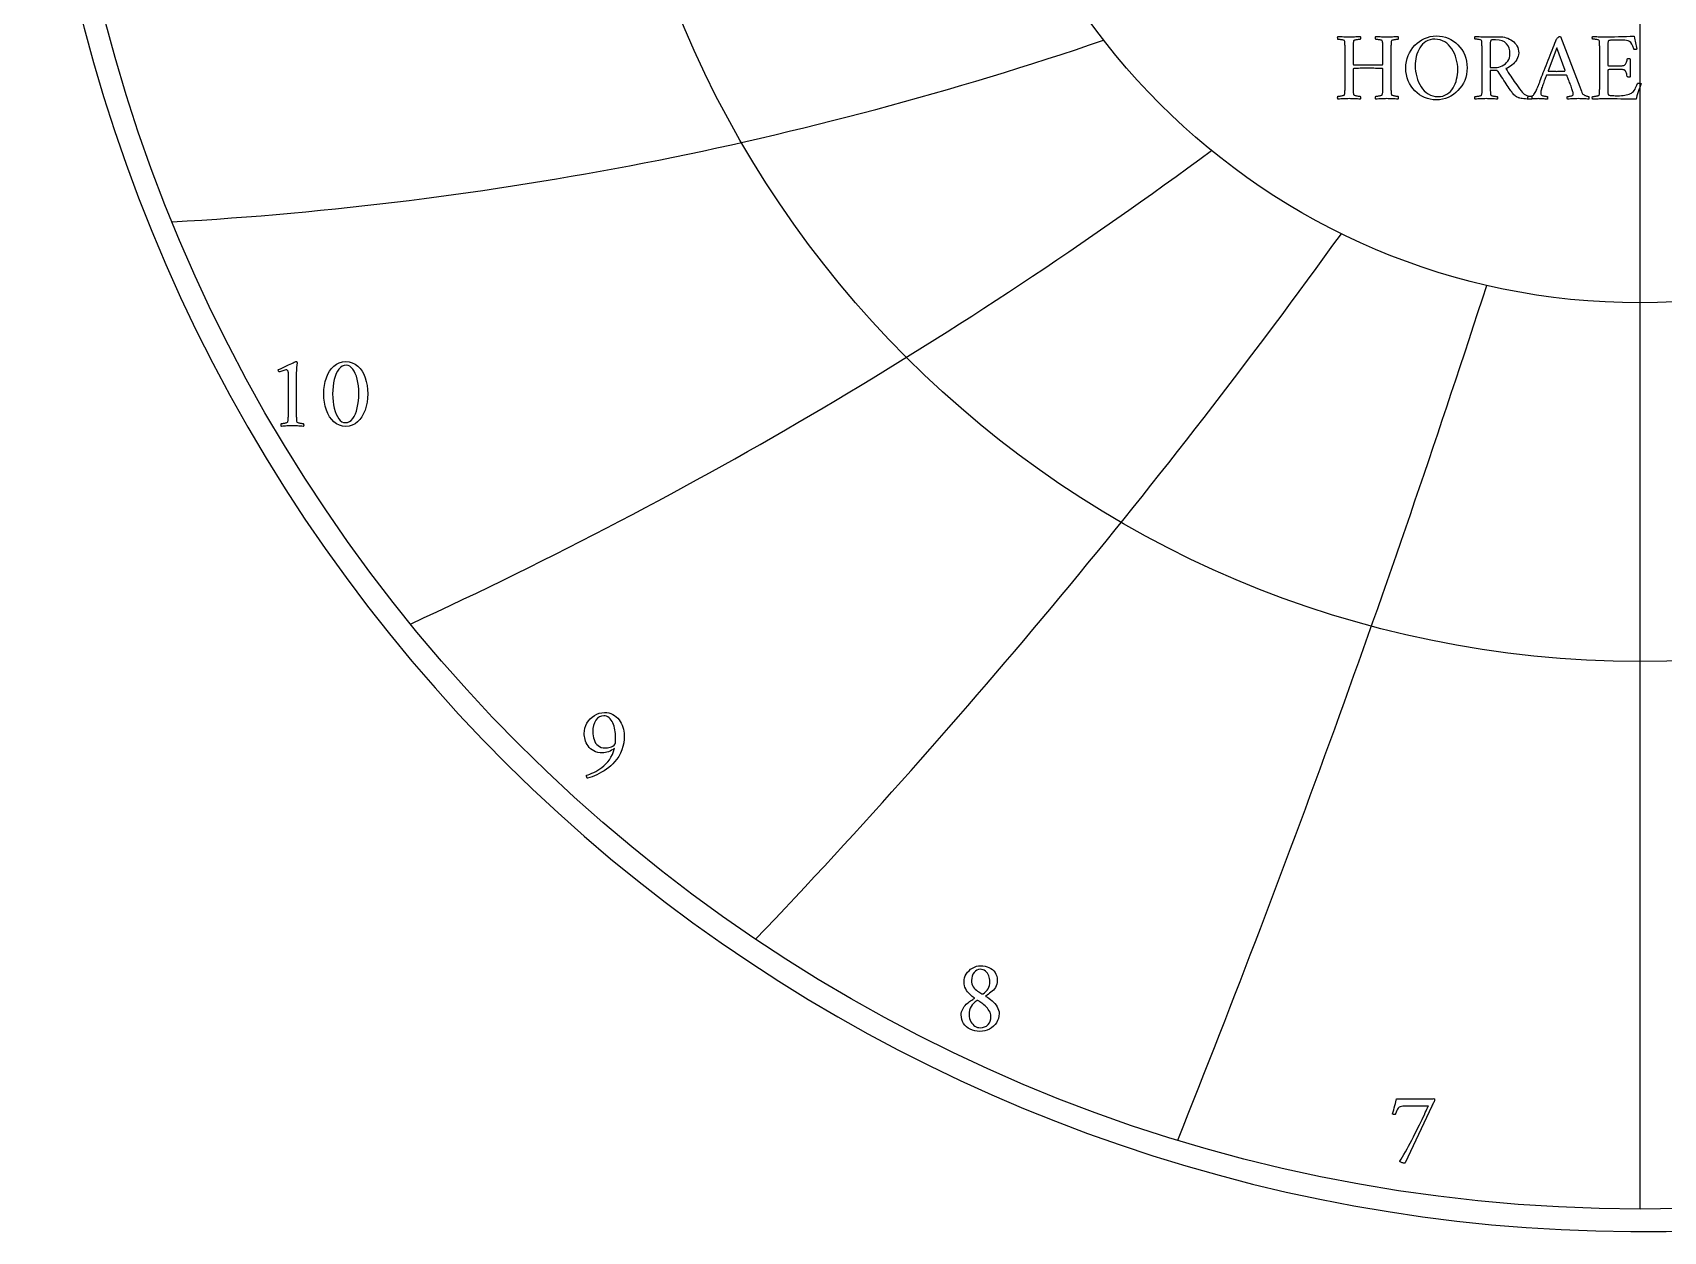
# Model space of a CAD drawing. Header units: millimetres. Extents: x -32.4 to 32.3, y -32.4 to 33.4.
# Drawn here: x -32.35 to 0.47, y -32.35 to -8.23 of the extents above; entities that cross this region are included whole.
import ezdxf

# ---------------------------------------------------------------- set-up
doc = ezdxf.new("R2010")
doc.units = ezdxf.units.MM
for name, color, linetype in [('CUT_OUTER', 1, 'Continuous'), ('ENGRAVE', 7, 'Continuous'), ('TEXT', 5, 'Continuous')]:
    doc.layers.add(name, color=color, linetype=linetype)

msp = doc.modelspace()

# ---------------------------------------------------------------- linework, layer by layer
at = {"layer": 'CUT_OUTER'}
msp.add_arc((-0.0002, -0.0001), 32.35, 127.26523, 87.73645, dxfattribs=at)
at = {"layer": 'ENGRAVE'}
for points in [[(0, -31.9), (0, 31.9)], [(0, -31.9), (0, -13.6687)]]:
    msp.add_lwpolyline(points, dxfattribs=at)
for radius in [31.9, 20.8814, 13.6687]:
    msp.add_circle((0, 0), radius, dxfattribs=at)
for centre, radius, start, end in [((-33.4545, 57.945), 70.0918, 273.200226, 288.860771), ((-62.9966, 62.9966), 91.505, 294.709191, 306.454599), ((-115.6195, 66.7529), 135.129, 316.377737, 324.208009), ((-257.763, 69.0674), 267.6716, 338.159472, 342.074608)]:
    msp.add_arc(centre, radius, start, end, dxfattribs=at)
at = {"layer": 'TEXT'}
for points in [[(-5.8535, -8.3164), (-5.8255, -8.3163), (-5.7979, -8.3157), (-5.7706, -8.3148), (-5.7437, -8.3135), (-5.7167, -8.3121), (-5.6891, -8.3109), (-5.6608, -8.3097), (-5.632, -8.3087), (-5.6287, -8.3135), (-5.6264, -8.3201), (-5.6253, -8.3285), (-5.6252, -8.3388), (-5.626, -8.349), (-5.6274, -8.3575), (-5.6294, -8.3641), (-5.632, -8.3689), (-5.6391, -8.3691), (-5.6485, -8.3696), (-5.6604, -8.3705), (-5.6747, -8.3718), (-5.69, -8.3735), (-5.7049, -8.3755), (-5.7192, -8.3778), (-5.733, -8.3806), (-5.7452, -8.3838), (-5.7544, -8.3878), (-5.7607, -8.3926), (-5.7641, -8.398), (-5.7667, -8.4085), (-5.7687, -8.4204), (-5.7701, -8.4337), (-5.7709, -8.4486), (-5.7713, -8.4645), (-5.7716, -8.4811), (-5.7718, -8.4985), (-5.7719, -8.5165), (-5.7719, -8.5195), (-5.7719, -8.5224), (-5.7719, -8.5253), (-5.7719, -8.5282), (-5.7719, -8.5311), (-5.7719, -8.534), (-5.7719, -8.5369), (-5.7719, -8.5399), (-5.7719, -8.8721), (-5.7718, -8.873), (-5.7714, -8.8738), (-5.7708, -8.8744), (-5.7699, -8.875), (-5.7691, -8.8754), (-5.7685, -8.8757), (-5.7681, -8.8759), (-5.768, -8.876), (-5.7328, -8.8769), (-5.6971, -8.8779), (-5.6609, -8.8789), (-5.6242, -8.8798), (-5.587, -8.8807), (-5.549, -8.8813), (-5.5102, -8.8817), (-5.4708, -8.8818), (-5.4361, -8.8817), (-5.4001, -8.8813), (-5.3628, -8.8807), (-5.3241, -8.8798), (-5.2857, -8.8789), (-5.249, -8.8779), (-5.2143, -8.8769), (-5.1813, -8.876), (-5.1812, -8.8758), (-5.1808, -8.8755), (-5.1802, -8.8749), (-5.1793, -8.874), (-5.1785, -8.873), (-5.1779, -8.8721), (-5.1775, -8.8711), (-5.1774, -8.8701), (-5.1774, -8.5399), (-5.1775, -8.5188), (-5.1777, -8.4983), (-5.178, -8.4785), (-5.1784, -8.4592), (-5.1793, -8.4412), (-5.181, -8.425), (-5.1837, -8.4106), (-5.1871, -8.398), (-5.1897, -8.3926), (-5.1956, -8.3878), (-5.2048, -8.3838), (-5.2172, -8.3806), (-5.2314, -8.3778), (-5.2459, -8.3755), (-5.2606, -8.3735), (-5.2755, -8.3718), (-5.2894, -8.3705), (-5.301, -8.3696), (-5.3103, -8.3691), (-5.3173, -8.3689), (-5.3199, -8.3641), (-5.3219, -8.3575), (-5.3233, -8.349), (-5.3241, -8.3388), (-5.324, -8.3285), (-5.3229, -8.3201), (-5.3206, -8.3135), (-5.3173, -8.3087), (-5.2883, -8.3097), (-5.2597, -8.3109), (-5.2315, -8.3121), (-5.2036, -8.3135), (-5.176, -8.3148), (-5.1485, -8.3157), (-5.1211, -8.3163), (-5.0939, -8.3164), (-5.0659, -8.3163), (-5.0383, -8.3157), (-5.011, -8.3148), (-4.9841, -8.3135), (-4.9571, -8.3121), (-4.9295, -8.3109), (-4.9012, -8.3097), (-4.8724, -8.3087), (-4.8691, -8.3135), (-4.8668, -8.3201), (-4.8657, -8.3285), (-4.8656, -8.3388), (-4.8664, -8.349), (-4.8678, -8.3575), (-4.8698, -8.3641), (-4.8724, -8.3689), (-4.8794, -8.3691), (-4.8887, -8.3696), (-4.9003, -8.3705), (-4.9142, -8.3718), (-4.929, -8.3735), (-4.9435, -8.3755), (-4.9577, -8.3778), (-4.9715, -8.3806), (-4.9836, -8.3838), (-4.9928, -8.3878), (-4.9992, -8.3926), (-5.0026, -8.398), (-5.006, -8.4106), (-5.0086, -8.425), (-5.0104, -8.4412), (-5.0113, -8.4592), (-5.0117, -8.4785), (-5.012, -8.4983), (-5.0122, -8.5188), (-5.0123, -8.5399), (-5.0123, -9.3383), (-5.0122, -9.3593), (-5.012, -9.3796), (-5.0117, -9.3992), (-5.0113, -9.418), (-5.0104, -9.4356), (-5.0086, -9.4515), (-5.006, -9.4657), (-5.0026, -9.4782), (-4.9992, -9.4829), (-4.9928, -9.4874), (-4.9836, -9.4917), (-4.9715, -9.4957), (-4.9577, -9.4993), (-4.9435, -9.5022), (-4.929, -9.5046), (-4.9142, -9.5064), (-4.9003, -9.5076), (-4.8887, -9.5086), (-4.8794, -9.5091), (-4.8724, -9.5093), (-4.8698, -9.5141), (-4.8678, -9.5207), (-4.8664, -9.5291), (-4.8656, -9.5394), (-4.8657, -9.5497), (-4.8668, -9.5581), (-4.8691, -9.5647), (-4.8724, -9.5695), (-4.9012, -9.5676), (-4.9295, -9.5659), (-4.9571, -9.5642), (-4.9841, -9.5627), (-5.011, -9.5614), (-5.0383, -9.5605), (-5.0659, -9.56), (-5.0939, -9.5598), (-5.1211, -9.56), (-5.1485, -9.5605), (-5.176, -9.5614), (-5.2036, -9.5627), (-5.2315, -9.5642), (-5.2597, -9.5659), (-5.2883, -9.5676), (-5.3173, -9.5695), (-5.3206, -9.5647), (-5.3229, -9.5581), (-5.324, -9.5497), (-5.3241, -9.5394), (-5.3233, -9.5291), (-5.3219, -9.5207), (-5.3199, -9.5141), (-5.3173, -9.5093), (-5.3103, -9.5091), (-5.301, -9.5086), (-5.2894, -9.5076), (-5.2755, -9.5064), (-5.2606, -9.5046), (-5.2459, -9.5022), (-5.2314, -9.4993), (-5.2172, -9.4957), (-5.2048, -9.4917), (-5.1956, -9.4874), (-5.1897, -9.4829), (-5.1871, -9.4782), (-5.1837, -9.4657), (-5.181, -9.4515), (-5.1793, -9.4356), (-5.1784, -9.418), (-5.178, -9.3992), (-5.1777, -9.3796), (-5.1775, -9.3593), (-5.1774, -9.3383), (-5.1774, -8.9614), (-5.1775, -8.9597), (-5.1779, -8.9583), (-5.1785, -8.9572), (-5.1793, -8.9566), (-5.1802, -8.9562), (-5.1808, -8.9558), (-5.1812, -8.9557), (-5.1813, -8.9556), (-5.2149, -8.9546), (-5.2495, -8.9534), (-5.2853, -8.9521), (-5.3221, -8.9508), (-5.3595, -8.9495), (-5.3967, -8.9486), (-5.4338, -8.948), (-5.4708, -8.9478), (-5.5324, -8.948), (-5.5854, -8.9483), (-5.6296, -8.9489), (-5.665, -8.9498), (-5.6934, -8.9508), (-5.7165, -8.9517), (-5.7342, -8.9527), (-5.7466, -8.9537), (-5.7554, -8.9546), (-5.7622, -8.9556), (-5.767, -8.9566), (-5.7699, -8.9575), (-5.7708, -8.9585), (-5.7714, -8.9592), (-5.7718, -8.9599), (-5.7719, -8.9605), (-5.7719, -8.9609), (-5.7719, -8.9612), (-5.7719, -8.9614), (-5.7719, -8.9614), (-5.7719, -9.3383), (-5.7719, -9.3412), (-5.7719, -9.3442), (-5.7719, -9.3471), (-5.7719, -9.35), (-5.7719, -9.3529), (-5.7719, -9.3558), (-5.7719, -9.3587), (-5.7719, -9.3616), (-5.7718, -9.3797), (-5.7716, -9.3969), (-5.7713, -9.4132), (-5.7709, -9.4287), (-5.7701, -9.4431), (-5.7687, -9.4561), (-5.7667, -9.4678), (-5.7641, -9.4782), (-5.7607, -9.4829), (-5.7544, -9.4874), (-5.7452, -9.4917), (-5.733, -9.4957), (-5.7192, -9.4993), (-5.7049, -9.5022), (-5.69, -9.5046), (-5.6747, -9.5064), (-5.6604, -9.5076), (-5.6485, -9.5086), (-5.6391, -9.5091), (-5.632, -9.5093), (-5.6294, -9.5141), (-5.6274, -9.5207), (-5.626, -9.5291), (-5.6252, -9.5394), (-5.6253, -9.5497), (-5.6264, -9.5581), (-5.6287, -9.5647), (-5.632, -9.5695), (-5.6608, -9.5676), (-5.6891, -9.5659), (-5.7167, -9.5642), (-5.7437, -9.5627), (-5.7706, -9.5614), (-5.7979, -9.5605), (-5.8255, -9.56), (-5.8535, -9.5598), (-5.8808, -9.56), (-5.9084, -9.5605), (-5.9362, -9.5614), (-5.9642, -9.5627), (-5.9925, -9.5642), (-6.021, -9.5659), (-6.0498, -9.5676), (-6.0788, -9.5695), (-6.0822, -9.5647), (-6.0844, -9.5581), (-6.0856, -9.5497), (-6.0856, -9.5394), (-6.0848, -9.5291), (-6.0835, -9.5207), (-6.0815, -9.5141), (-6.0788, -9.5093), (-6.0718, -9.5091), (-6.0623, -9.5086), (-6.0504, -9.5076), (-6.0361, -9.5064), (-6.0207, -9.5046), (-6.0057, -9.5022), (-5.9911, -9.4993), (-5.9768, -9.4957), (-5.9644, -9.4917), (-5.9552, -9.4874), (-5.9493, -9.4829), (-5.9467, -9.4782), (-5.9433, -9.4657), (-5.9407, -9.4515), (-5.9389, -9.4356), (-5.938, -9.418), (-5.9376, -9.3992), (-5.9373, -9.3796), (-5.9371, -9.3593), (-5.937, -9.3383), (-5.937, -8.5399), (-5.9371, -8.5188), (-5.9373, -8.4983), (-5.9376, -8.4785), (-5.938, -8.4592), (-5.9389, -8.4412), (-5.9407, -8.425), (-5.9433, -8.4106), (-5.9467, -8.398), (-5.9493, -8.3926), (-5.9552, -8.3878), (-5.9644, -8.3838), (-5.9768, -8.3806), (-5.9911, -8.3778), (-6.0057, -8.3755), (-6.0207, -8.3735), (-6.0361, -8.3718), (-6.0504, -8.3705), (-6.0623, -8.3696), (-6.0718, -8.3691), (-6.0788, -8.3689), (-6.0815, -8.3641), (-6.0835, -8.3575), (-6.0848, -8.349), (-6.0856, -8.3388), (-6.0856, -8.3285), (-6.0844, -8.3201), (-6.0822, -8.3135), (-6.0788, -8.3087), (-6.0498, -8.3097), (-6.021, -8.3109), (-5.9925, -8.3121), (-5.9642, -8.3135), (-5.9362, -8.3148), (-5.9084, -8.3157), (-5.8808, -8.3163), (-5.8535, -8.3164)], [(-4.0992, -8.299), (-4.037, -8.3019), (-3.9765, -8.3106), (-3.918, -8.3252), (-3.8612, -8.3456), (-3.807, -8.3714), (-3.756, -8.4022), (-3.7084, -8.4379), (-3.664, -8.4787), (-3.6235, -8.5238), (-3.5875, -8.5729), (-3.556, -8.6258), (-3.529, -8.6827), (-3.5073, -8.7429), (-3.4918, -8.8063), (-3.4825, -8.8726), (-3.4795, -8.942), (-3.4825, -9.0079), (-3.4918, -9.0714), (-3.5073, -9.1327), (-3.529, -9.1917), (-3.556, -9.2477), (-3.5875, -9.3004), (-3.6235, -9.3497), (-3.664, -9.3956), (-3.7084, -9.4374), (-3.756, -9.4743), (-3.807, -9.5064), (-3.8612, -9.5336), (-3.918, -9.5552), (-3.9765, -9.5707), (-4.037, -9.58), (-4.0992, -9.5831), (-4.1606, -9.5802), (-4.2204, -9.5715), (-4.2786, -9.5569), (-4.3352, -9.5365), (-4.3894, -9.5107), (-4.4401, -9.4799), (-4.4875, -9.4441), (-4.5314, -9.4034), (-4.5715, -9.3582), (-4.607, -9.3092), (-4.638, -9.2562), (-4.6645, -9.1994), (-4.6858, -9.1393), (-4.7009, -9.0763), (-4.7101, -9.0106), (-4.7131, -8.942), (-4.7101, -8.8761), (-4.7009, -8.8123), (-4.6858, -8.7508), (-4.6645, -8.6914), (-4.638, -8.6349), (-4.607, -8.5819), (-4.5715, -8.5324), (-4.5314, -8.4864), (-4.4875, -8.4447), (-4.4401, -8.4078), (-4.3894, -8.3757), (-4.3352, -8.3485), (-4.2786, -8.3268), (-4.2204, -8.3113), (-4.1606, -8.3021), (-4.0992, -8.299)], [(-4.1264, -8.3631), (-4.1779, -8.366), (-4.2255, -8.375), (-4.2692, -8.3898), (-4.309, -8.4107), (-4.3451, -8.4363), (-4.3777, -8.4658), (-4.4068, -8.499), (-4.4324, -8.536), (-4.4546, -8.5759), (-4.4736, -8.6181), (-4.4896, -8.6624), (-4.5023, -8.7089), (-4.5121, -8.7565), (-4.5191, -8.8041), (-4.5232, -8.8517), (-4.5246, -8.8993), (-4.5228, -8.9546), (-4.5171, -9.0098), (-4.5077, -9.0648), (-4.4945, -9.1198), (-4.4777, -9.1734), (-4.4574, -9.2247), (-4.4335, -9.2735), (-4.4061, -9.3199), (-4.3754, -9.3628), (-4.3413, -9.4012), (-4.304, -9.4352), (-4.2633, -9.4646), (-4.2195, -9.4884), (-4.1723, -9.5054), (-4.1218, -9.5156), (-4.0681, -9.519), (-4.0166, -9.516), (-3.969, -9.5071), (-3.9253, -9.4922), (-3.8855, -9.4714), (-3.8493, -9.4456), (-3.8165, -9.4158), (-3.7871, -9.382), (-3.7611, -9.3442), (-3.7385, -9.3033), (-3.7191, -9.2604), (-3.703, -9.2154), (-3.6902, -9.1683), (-3.6805, -9.1203), (-3.6735, -9.0724), (-3.6693, -9.0246), (-3.6679, -8.977), (-3.6698, -8.9217), (-3.6754, -8.8667), (-3.6848, -8.812), (-3.698, -8.7574), (-3.7149, -8.7043), (-3.7354, -8.6535), (-3.7596, -8.6052), (-3.7874, -8.5593), (-3.8186, -8.5169), (-3.8529, -8.4789), (-3.8905, -8.4455), (-3.9311, -8.4165), (-3.975, -8.3931), (-4.0222, -8.3764), (-4.0727, -8.3664), (-4.1264, -8.3631)], [(-2.8267, -8.3126), (-2.7944, -8.3139), (-2.7616, -8.3179), (-2.7283, -8.3246), (-2.6946, -8.3339), (-2.6613, -8.3458), (-2.6293, -8.3602), (-2.5986, -8.3769), (-2.5693, -8.3961), (-2.542, -8.4178), (-2.5176, -8.442), (-2.4959, -8.4688), (-2.477, -8.4981), (-2.4617, -8.53), (-2.4508, -8.5644), (-2.4442, -8.6014), (-2.442, -8.6409), (-2.4444, -8.6746), (-2.4515, -8.7079), (-2.4633, -8.7407), (-2.4799, -8.773), (-2.5002, -8.8041), (-2.5231, -8.8332), (-2.5488, -8.8604), (-2.577, -8.8857), (-2.607, -8.9083), (-2.6375, -8.9274), (-2.6687, -8.9432), (-2.7004, -8.9556), (-2.6754, -8.9965), (-2.6509, -9.0357), (-2.6268, -9.0733), (-2.6033, -9.1091), (-2.5797, -9.144), (-2.5557, -9.1788), (-2.5311, -9.2134), (-2.5061, -9.248), (-2.4802, -9.2834), (-2.4527, -9.3206), (-2.4238, -9.3596), (-2.3935, -9.4005), (-2.3726, -9.426), (-2.351, -9.4481), (-2.3284, -9.4668), (-2.3051, -9.4821), (-2.2794, -9.4944), (-2.2499, -9.5039), (-2.2167, -9.5109), (-2.1798, -9.5151), (-2.1766, -9.5199), (-2.1749, -9.5263), (-2.1747, -9.5344), (-2.1759, -9.5443), (-2.1777, -9.5538), (-2.1793, -9.5613), (-2.1806, -9.5665), (-2.1817, -9.5695), (-2.2273, -9.5691), (-2.2689, -9.5678), (-2.3065, -9.5657), (-2.34, -9.5627), (-2.3695, -9.5591), (-2.3947, -9.5552), (-2.4156, -9.5509), (-2.4323, -9.5462), (-2.443, -9.5418), (-2.4556, -9.5362), (-2.4702, -9.5296), (-2.4867, -9.5219), (-2.5041, -9.512), (-2.5212, -9.4988), (-2.5381, -9.4824), (-2.5547, -9.4627), (-2.5617, -9.4531), (-2.5712, -9.4398), (-2.5831, -9.423), (-2.5974, -9.4024), (-2.6137, -9.3789), (-2.6314, -9.3529), (-2.6506, -9.3245), (-2.6713, -9.2936), (-2.693, -9.261), (-2.7155, -9.2273), (-2.7387, -9.1926), (-2.7626, -9.1567), (-2.7866, -9.1204), (-2.8102, -9.0846), (-2.8332, -9.049), (-2.8558, -9.0139), (-2.8653, -9.0037), (-2.8782, -8.9964), (-2.8944, -8.992), (-2.9141, -8.9906), (-3.0132, -8.9906), (-3.0132, -9.3442), (-3.0132, -9.3471), (-3.0132, -9.35), (-3.0132, -9.3529), (-3.0132, -9.3558), (-3.0132, -9.3587), (-3.0132, -9.3616), (-3.0132, -9.3646), (-3.0132, -9.3675), (-3.0131, -9.3855), (-3.0129, -9.4027), (-3.0126, -9.419), (-3.0122, -9.4345), (-3.0114, -9.4489), (-3.01, -9.4619), (-3.008, -9.4737), (-3.0054, -9.484), (-3.002, -9.4888), (-2.9957, -9.4933), (-2.9865, -9.4975), (-2.9743, -9.5015), (-2.9605, -9.5051), (-2.9462, -9.5081), (-2.9314, -9.5104), (-2.9161, -9.5122), (-2.9017, -9.5135), (-2.8898, -9.5144), (-2.8804, -9.5149), (-2.8733, -9.5151), (-2.8707, -9.5197), (-2.8687, -9.5258), (-2.8673, -9.5333), (-2.8665, -9.5423), (-2.8666, -9.5513), (-2.8677, -9.5588), (-2.87, -9.5649), (-2.8733, -9.5695), (-2.9022, -9.5676), (-2.9304, -9.5659), (-2.958, -9.5642), (-2.985, -9.5627), (-3.0119, -9.5614), (-3.0392, -9.5605), (-3.0668, -9.56), (-3.0948, -9.5598), (-3.1221, -9.56), (-3.1497, -9.5605), (-3.1775, -9.5614), (-3.2055, -9.5627), (-3.2338, -9.5642), (-3.2623, -9.5659), (-3.2911, -9.5676), (-3.3201, -9.5695), (-3.3235, -9.5649), (-3.3257, -9.5588), (-3.3269, -9.5513), (-3.3269, -9.5423), (-3.3262, -9.5333), (-3.3248, -9.5258), (-3.3228, -9.5197), (-3.3201, -9.5151), (-3.3131, -9.5149), (-3.3036, -9.5144), (-3.2917, -9.5135), (-3.2774, -9.5122), (-3.262, -9.5104), (-3.2471, -9.5081), (-3.2324, -9.5051), (-3.2182, -9.5015), (-3.2057, -9.4975), (-3.1965, -9.4933), (-3.1907, -9.4888), (-3.188, -9.484), (-3.1846, -9.4715), (-3.182, -9.4573), (-3.1802, -9.4414), (-3.1793, -9.4238), (-3.1789, -9.405), (-3.1786, -9.3854), (-3.1784, -9.3652), (-3.1783, -9.3442), (-3.1803, -8.534), (-3.1803, -8.513), (-3.1805, -8.4925), (-3.1808, -8.4727), (-3.1812, -8.4534), (-3.1822, -8.4354), (-3.1839, -8.4192), (-3.1865, -8.4048), (-3.19, -8.3922), (-3.1926, -8.3867), (-3.1985, -8.382), (-3.2076, -8.378), (-3.2201, -8.3747), (-3.2343, -8.372), (-3.2488, -8.3696), (-3.2634, -8.3676), (-3.2784, -8.366), (-3.2923, -8.3647), (-3.3039, -8.3638), (-3.3132, -8.3633), (-3.3201, -8.3631), (-3.3228, -8.3585), (-3.3248, -8.3524), (-3.3262, -8.3449), (-3.3269, -8.3359), (-3.3269, -8.3269), (-3.3257, -8.3194), (-3.3235, -8.3133), (-3.3201, -8.3087), (-3.2912, -8.3097), (-3.2626, -8.3109), (-3.2344, -8.3121), (-3.2065, -8.3135), (-3.1789, -8.3148), (-3.1514, -8.3157), (-3.124, -8.3163), (-3.0967, -8.3164), (-3.068, -8.3163), (-3.0382, -8.316), (-3.0073, -8.3154), (-2.9753, -8.3145), (-2.9416, -8.3137), (-2.9056, -8.313), (-2.8673, -8.3127), (-2.8267, -8.3126)], [(-2.6188, -8.6584), (-2.623, -8.599), (-2.6356, -8.5452), (-2.6565, -8.497), (-2.6858, -8.4544), (-2.725, -8.4195), (-2.7754, -8.3946), (-2.8372, -8.3797), (-2.9102, -8.3747), (-2.9201, -8.3748), (-2.9323, -8.3752), (-2.9468, -8.3758), (-2.9637, -8.3767), (-2.9797, -8.3784), (-2.9921, -8.3815), (-3.0006, -8.3861), (-3.0054, -8.3922), (-3.0089, -8.4025), (-3.0115, -8.4158), (-3.0133, -8.4321), (-3.0142, -8.4515), (-3.0146, -8.4724), (-3.0149, -8.4935), (-3.0151, -8.5147), (-3.0151, -8.536), (-3.0132, -8.9323), (-2.9122, -8.9323), (-2.8757, -8.9302), (-2.84, -8.9238), (-2.8053, -8.9132), (-2.7713, -8.8983), (-2.7393, -8.8796), (-2.7104, -8.8575), (-2.6844, -8.832), (-2.6616, -8.8031), (-2.6429, -8.7711), (-2.6295, -8.7363), (-2.6215, -8.6987), (-2.6188, -8.6584)], [(-2.0476, -9.2995), (-2.0465, -9.2965), (-2.043, -9.2876), (-2.0373, -9.2727), (-2.0292, -9.2519), (-2.0192, -9.226), (-2.0076, -9.1958), (-1.9944, -9.1614), (-1.9797, -9.1227), (-1.9636, -9.0807), (-1.9464, -9.0365), (-1.9281, -8.9899), (-1.9087, -8.941), (-1.8888, -8.8906), (-1.8687, -8.8395), (-1.8485, -8.7877), (-1.8281, -8.7351), (-1.8079, -8.6827), (-1.7881, -8.6314), (-1.7686, -8.5812), (-1.7494, -8.5321), (-1.731, -8.485), (-1.7137, -8.4408), (-1.6975, -8.3995), (-1.6824, -8.3611), (-1.6774, -8.3531), (-1.67, -8.3446), (-1.6604, -8.3356), (-1.6484, -8.3262), (-1.6361, -8.3177), (-1.6253, -8.3116), (-1.6162, -8.3079), (-1.6086, -8.3067), (-1.6068, -8.3068), (-1.6054, -8.307), (-1.6044, -8.3073), (-1.6037, -8.3077), (-1.6031, -8.3082), (-1.602, -8.3089), (-1.6006, -8.3097), (-1.5989, -8.3106), (-1.2123, -9.3247), (-1.1932, -9.3748), (-1.1788, -9.4122), (-1.1689, -9.4369), (-1.1637, -9.4491), (-1.1577, -9.4594), (-1.1494, -9.469), (-1.1388, -9.4778), (-1.1258, -9.486), (-1.1117, -9.4932), (-1.0976, -9.4993), (-1.0836, -9.5044), (-1.0695, -9.5083), (-1.0567, -9.5113), (-1.0464, -9.5134), (-1.0387, -9.5147), (-1.0335, -9.5151), (-1.0303, -9.5206), (-1.0282, -9.5275), (-1.0273, -9.5357), (-1.0277, -9.5452), (-1.0287, -9.5544), (-1.0297, -9.5615), (-1.0306, -9.5665), (-1.0316, -9.5695), (-1.059, -9.5676), (-1.085, -9.5659), (-1.1095, -9.5642), (-1.1326, -9.5627), (-1.1561, -9.5614), (-1.1817, -9.5605), (-1.2095, -9.56), (-1.2395, -9.5598), (-1.2711, -9.56), (-1.2999, -9.5605), (-1.326, -9.5614), (-1.3492, -9.5627), (-1.3725, -9.5642), (-1.3985, -9.5659), (-1.4274, -9.5676), (-1.459, -9.5695), (-1.4623, -9.5649), (-1.4646, -9.5588), (-1.4657, -9.5513), (-1.4658, -9.5423), (-1.4649, -9.5333), (-1.4631, -9.5258), (-1.4605, -9.5197), (-1.4571, -9.5151), (-1.4471, -9.5147), (-1.4347, -9.5134), (-1.4199, -9.5113), (-1.4027, -9.5083), (-1.3857, -9.5046), (-1.3716, -9.5003), (-1.3604, -9.4954), (-1.3521, -9.4899), (-1.3487, -9.4852), (-1.3463, -9.4792), (-1.3449, -9.4716), (-1.3444, -9.4627), (-1.3452, -9.4524), (-1.3475, -9.4391), (-1.3515, -9.4228), (-1.357, -9.4034), (-1.3637, -9.3819), (-1.3713, -9.359), (-1.3798, -9.3347), (-1.3891, -9.3092), (-1.3988, -9.2831), (-1.4085, -9.2575), (-1.4182, -9.2321), (-1.4279, -9.2072), (-1.4372, -9.1835), (-1.4456, -9.162), (-1.4532, -9.1427), (-1.46, -9.1256), (-1.4655, -9.1116), (-1.4694, -9.1016), (-1.4718, -9.0955), (-1.4726, -9.0935), (-1.4728, -9.0933), (-1.4736, -9.0926), (-1.4748, -9.0914), (-1.4765, -9.0897), (-1.4784, -9.088), (-1.4804, -9.0867), (-1.4823, -9.086), (-1.4843, -9.0858), (-1.4997, -9.0849), (-1.5168, -9.0843), (-1.5356, -9.0839), (-1.5561, -9.0838), (-1.5771, -9.0838), (-1.5974, -9.0838), (-1.617, -9.0838), (-1.6358, -9.0838), (-1.6406, -9.0838), (-1.6455, -9.0838), (-1.6504, -9.0838), (-1.6552, -9.0838), (-1.66, -9.0838), (-1.6644, -9.0838), (-1.6687, -9.0838), (-1.6727, -9.0838), (-1.7007, -9.0839), (-1.7266, -9.0841), (-1.7503, -9.0844), (-1.7718, -9.0848), (-1.7936, -9.0855), (-1.8184, -9.0865), (-1.8461, -9.0879), (-1.8767, -9.0897), (-1.8778, -9.0898), (-1.8791, -9.0904), (-1.8807, -9.0913), (-1.8825, -9.0926), (-1.8842, -9.0938), (-1.8854, -9.0948), (-1.8862, -9.0953), (-1.8864, -9.0955), (-1.8873, -9.0979), (-1.89, -9.1052), (-1.8946, -9.1173), (-1.901, -9.1343), (-1.9086, -9.1547), (-1.917, -9.1768), (-1.9261, -9.2008), (-1.9359, -9.2266), (-1.9458, -9.2529), (-1.9551, -9.2783), (-1.9638, -9.3029), (-1.9719, -9.3267), (-1.9798, -9.35), (-1.9862, -9.3714), (-1.991, -9.3908), (-1.9942, -9.4083), (-1.9963, -9.4239), (-1.9979, -9.4379), (-1.9988, -9.4502), (-1.9991, -9.4607), (-1.9972, -9.4709), (-1.9916, -9.4799), (-1.9821, -9.4879), (-1.969, -9.4947), (-1.9538, -9.5005), (-1.9384, -9.5052), (-1.9227, -9.5087), (-1.9068, -9.5112), (-1.8923, -9.5129), (-1.8808, -9.5141), (-1.8724, -9.5149), (-1.867, -9.5151), (-1.8652, -9.5181), (-1.8636, -9.5231), (-1.8622, -9.5302), (-1.8611, -9.5394), (-1.8605, -9.5489), (-1.8607, -9.5571), (-1.8615, -9.564), (-1.8631, -9.5695), (-1.8809, -9.5685), (-1.8973, -9.5676), (-1.9124, -9.5666), (-1.9262, -9.5656), (-1.9393, -9.5647), (-1.9525, -9.5637), (-1.9656, -9.5627), (-1.9787, -9.5617), (-1.9928, -9.5609), (-2.009, -9.5603), (-2.0273, -9.5599), (-2.0476, -9.5598), (-2.0682, -9.5599), (-2.087, -9.5603), (-2.1041, -9.5609), (-2.1195, -9.5617), (-2.1341, -9.5627), (-2.1487, -9.5637), (-2.1632, -9.5647), (-2.1778, -9.5656), (-2.1934, -9.5666), (-2.2108, -9.5676), (-2.2303, -9.5685), (-2.2516, -9.5695), (-2.2533, -9.5665), (-2.2546, -9.5615), (-2.2553, -9.5544), (-2.2555, -9.5452), (-2.2553, -9.5357), (-2.2546, -9.5275), (-2.2533, -9.5206), (-2.2516, -9.5151), (-2.2414, -9.5146), (-2.2281, -9.5129), (-2.2118, -9.5102), (-2.1924, -9.5064), (-2.1733, -9.5013), (-2.1577, -9.495), (-2.1456, -9.4873), (-2.137, -9.4782), (-2.123, -9.4592), (-2.1101, -9.4391), (-2.0982, -9.4179), (-2.0875, -9.3956), (-2.0773, -9.3725), (-2.0673, -9.3488), (-2.0574, -9.3244), (-2.0476, -9.2995)], [(-0.7285, -8.3164), (-0.6598, -8.3161), (-0.5877, -8.315), (-0.5122, -8.3132), (-0.4332, -8.3106), (-0.3531, -8.3081), (-0.2739, -8.3062), (-0.1957, -8.3052), (-0.1185, -8.3048), (-0.1133, -8.34), (-0.1073, -8.3738), (-0.1007, -8.4061), (-0.0933, -8.4369), (-0.0856, -8.4673), (-0.0782, -8.4981), (-0.071, -8.5294), (-0.0641, -8.5612), (-0.0698, -8.5655), (-0.0772, -8.5685), (-0.0863, -8.5703), (-0.0971, -8.5709), (-0.1083, -8.5701), (-0.1166, -8.5675), (-0.1219, -8.5633), (-0.1243, -8.5573), (-0.1415, -8.5053), (-0.1617, -8.4636), (-0.1852, -8.4324), (-0.2118, -8.4116), (-0.2411, -8.398), (-0.273, -8.3883), (-0.3072, -8.3825), (-0.3439, -8.3806), (-0.5071, -8.3806), (-0.5141, -8.3806), (-0.5236, -8.3808), (-0.5355, -8.3811), (-0.5498, -8.3815), (-0.5651, -8.3822), (-0.5799, -8.3832), (-0.5942, -8.3846), (-0.6081, -8.3864), (-0.6202, -8.3887), (-0.6294, -8.3917), (-0.6358, -8.3955), (-0.6392, -8.4), (-0.6418, -8.4104), (-0.6438, -8.4223), (-0.6452, -8.4357), (-0.646, -8.4505), (-0.6464, -8.4662), (-0.6467, -8.4821), (-0.6469, -8.4982), (-0.6469, -8.5146), (-0.6469, -8.521), (-0.6469, -8.5267), (-0.6469, -8.5317), (-0.6469, -8.536), (-0.6469, -8.8896), (-0.6454, -8.8931), (-0.6406, -8.8959), (-0.6327, -8.8979), (-0.6217, -8.8993), (-0.6087, -8.9001), (-0.595, -8.9007), (-0.5805, -8.9011), (-0.5653, -8.9012), (-0.4663, -8.9012), (-0.4341, -8.901), (-0.4058, -8.9002), (-0.3812, -8.899), (-0.3604, -8.8973), (-0.3427, -8.8948), (-0.3276, -8.891), (-0.315, -8.886), (-0.305, -8.8798), (-0.2968, -8.8722), (-0.2895, -8.8628), (-0.2832, -8.8518), (-0.2778, -8.839), (-0.2728, -8.8242), (-0.2676, -8.807), (-0.2621, -8.7873), (-0.2564, -8.7652), (-0.254, -8.7593), (-0.2487, -8.755), (-0.2404, -8.7525), (-0.2292, -8.7516), (-0.2184, -8.7522), (-0.2093, -8.754), (-0.2019, -8.7571), (-0.1962, -8.7613), (-0.1962, -9.1188), (-0.2011, -9.1222), (-0.2079, -9.1246), (-0.2166, -9.1261), (-0.2273, -9.1266), (-0.2379, -9.1257), (-0.2462, -9.1232), (-0.2524, -9.1189), (-0.2564, -9.113), (-0.2629, -9.0877), (-0.2688, -9.0661), (-0.2741, -9.0483), (-0.2788, -9.0343), (-0.283, -9.0231), (-0.287, -9.0139), (-0.2908, -9.0066), (-0.2943, -9.0013), (-0.2979, -8.9971), (-0.3019, -8.9932), (-0.3062, -8.9898), (-0.3108, -8.9867), (-0.3173, -8.9831), (-0.3269, -8.9801), (-0.3396, -8.9778), (-0.3555, -8.976), (-0.3734, -8.9747), (-0.3922, -8.9736), (-0.4118, -8.9727), (-0.4323, -8.9721), (-0.4528, -8.9717), (-0.4728, -8.9714), (-0.4922, -8.9712), (-0.5109, -8.9711), (-0.524, -8.9712), (-0.5379, -8.9714), (-0.5526, -8.9717), (-0.5683, -8.9721), (-0.5837, -8.9727), (-0.5981, -8.9736), (-0.6114, -8.9747), (-0.6236, -8.976), (-0.6338, -8.9779), (-0.6411, -8.9806), (-0.6455, -8.9842), (-0.6469, -8.9886), (-0.6469, -9.35), (-0.6469, -9.3522), (-0.6469, -9.3548), (-0.6469, -9.358), (-0.6469, -9.3616), (-0.6469, -9.3762), (-0.6467, -9.3927), (-0.6464, -9.4112), (-0.646, -9.4316), (-0.6451, -9.4506), (-0.6433, -9.4651), (-0.6407, -9.4749), (-0.6372, -9.4801), (-0.627, -9.4863), (-0.6156, -9.4911), (-0.6032, -9.4945), (-0.5896, -9.4967), (-0.5735, -9.4979), (-0.5534, -9.4988), (-0.5293, -9.4994), (-0.5012, -9.4996), (-0.4099, -9.4996), (-0.376, -9.4987), (-0.3424, -9.4962), (-0.309, -9.4919), (-0.2759, -9.486), (-0.2445, -9.4784), (-0.2166, -9.4695), (-0.1921, -9.459), (-0.171, -9.4471), (-0.1498, -9.432), (-0.1311, -9.4139), (-0.1149, -9.3927), (-0.101, -9.3684), (-0.0885, -9.3422), (-0.0763, -9.3148), (-0.0642, -9.2863), (-0.0525, -9.2567), (-0.0493, -9.2516), (-0.0437, -9.248), (-0.0357, -9.2458), (-0.0253, -9.2451), (-0.0092, -9.2458), (0.0039, -9.248), (0.0141, -9.2516), (0.0214, -9.2567), (0.0075, -9.2962), (-0.007, -9.3369), (-0.0222, -9.3788), (-0.0379, -9.4219), (-0.0525, -9.464), (-0.0644, -9.503), (-0.0734, -9.5388), (-0.0797, -9.5715), (-0.1563, -9.5712), (-0.2326, -9.5705), (-0.3088, -9.5693), (-0.3847, -9.5676), (-0.4629, -9.5659), (-0.5459, -9.5647), (-0.6338, -9.5639), (-0.7266, -9.5637), (-0.7588, -9.5639), (-0.7892, -9.5644), (-0.818, -9.5653), (-0.8451, -9.5666), (-0.8716, -9.5679), (-0.8985, -9.5688), (-0.926, -9.5693), (-0.9539, -9.5695), (-0.9572, -9.5649), (-0.9595, -9.5588), (-0.9606, -9.5513), (-0.9607, -9.5423), (-0.9599, -9.5333), (-0.9585, -9.5258), (-0.9565, -9.5197), (-0.9539, -9.5151), (-0.9468, -9.5149), (-0.9374, -9.5144), (-0.9255, -9.5135), (-0.9111, -9.5122), (-0.8958, -9.5104), (-0.8808, -9.5081), (-0.8662, -9.5051), (-0.8519, -9.5015), (-0.8394, -9.4975), (-0.8303, -9.4933), (-0.8244, -9.4888), (-0.8218, -9.484), (-0.8183, -9.4715), (-0.8157, -9.4573), (-0.8139, -9.4414), (-0.813, -9.4238), (-0.8126, -9.405), (-0.8123, -9.3854), (-0.8121, -9.3652), (-0.8121, -9.3442), (-0.8121, -8.534), (-0.8121, -8.513), (-0.8123, -8.4925), (-0.8126, -8.4727), (-0.813, -8.4534), (-0.8139, -8.4354), (-0.8157, -8.4192), (-0.8183, -8.4048), (-0.8218, -8.3922), (-0.8244, -8.3867), (-0.8303, -8.382), (-0.8394, -8.378), (-0.8519, -8.3747), (-0.8662, -8.372), (-0.8808, -8.3696), (-0.8958, -8.3676), (-0.9111, -8.366), (-0.9255, -8.3647), (-0.9374, -8.3638), (-0.9468, -8.3633), (-0.9539, -8.3631), (-0.9565, -8.3585), (-0.9585, -8.3524), (-0.9599, -8.3449), (-0.9607, -8.3359), (-0.9606, -8.3269), (-0.9595, -8.3194), (-0.9572, -8.3133), (-0.9539, -8.3087), (-0.9249, -8.3097), (-0.8961, -8.3109), (-0.8676, -8.3121), (-0.8393, -8.3135), (-0.8112, -8.3148), (-0.7834, -8.3157), (-0.7558, -8.3163), (-0.7285, -8.3164)], [(-1.6766, -8.536), (-1.8495, -8.9983), (-1.8494, -8.9986), (-1.8492, -8.9993), (-1.8489, -9.0005), (-1.8485, -9.0022), (-1.848, -9.0039), (-1.8473, -9.0051), (-1.8465, -9.0059), (-1.8456, -9.0061), (-1.8262, -9.007), (-1.8051, -9.0078), (-1.782, -9.0085), (-1.7572, -9.009), (-1.7327, -9.0095), (-1.7108, -9.0098), (-1.6915, -9.0099), (-1.6746, -9.01), (-1.6528, -9.0099), (-1.6321, -9.0095), (-1.6125, -9.0089), (-1.594, -9.0081), (-1.5756, -9.0071), (-1.5564, -9.0061), (-1.5363, -9.0051), (-1.5153, -9.0042), (-1.5136, -9.0039), (-1.5122, -9.003), (-1.5111, -9.0014), (-1.5105, -8.9993), (-1.5101, -8.9972), (-1.5098, -8.9957), (-1.5096, -8.9948), (-1.5095, -8.9945)], [(-27.2027, -15.9127), (-27.2027, -15.0941), (-27.2033, -15.0741), (-27.205, -15.0574), (-27.2079, -15.044), (-27.212, -15.034), (-27.2175, -15.0268), (-27.2247, -15.0216), (-27.2336, -15.0185), (-27.2441, -15.0175), (-27.2571, -15.0184), (-27.2731, -15.0213), (-27.2923, -15.0262), (-27.3146, -15.033), (-27.337, -15.0404), (-27.3565, -15.0472), (-27.3732, -15.0534), (-27.3871, -15.0589), (-27.3953, -15.0513), (-27.4011, -15.0428), (-27.4046, -15.0336), (-27.4058, -15.0237), (-27.4058, -15.0235), (-27.4058, -15.0232), (-27.4058, -15.0225), (-27.4058, -15.0216), (-27.4055, -15.0178), (-27.4047, -15.0149), (-27.4034, -15.0127), (-27.4016, -15.0112), (-27.3604, -14.9925), (-27.3195, -14.9737), (-27.279, -14.9547), (-27.2389, -14.9356), (-27.2007, -14.9173), (-27.1659, -14.9006), (-27.1344, -14.8857), (-27.1063, -14.8724), (-27.0831, -14.8615), (-27.0662, -14.8538), (-27.0556, -14.8491), (-27.0514, -14.8475), (-27.0473, -14.8475), (-27.0425, -14.8483), (-27.0384, -14.8506), (-27.0352, -14.8545), (-27.0327, -14.86), (-27.0308, -14.8659), (-27.0291, -14.8714), (-27.0277, -14.8763), (-27.0265, -14.8807), (-27.027, -14.8839), (-27.0286, -14.8934), (-27.0312, -14.9092), (-27.0348, -14.9315), (-27.0384, -14.9595), (-27.041, -14.9929), (-27.0426, -15.0315), (-27.0431, -15.0755), (-27.0431, -15.9127), (-27.043, -15.9351), (-27.0429, -15.9567), (-27.0425, -15.9776), (-27.0421, -15.9976), (-27.0411, -16.0164), (-27.0392, -16.0334), (-27.0364, -16.0485), (-27.0327, -16.0619), (-27.0293, -16.0669), (-27.0229, -16.0717), (-27.0137, -16.0763), (-27.0017, -16.0805), (-26.988, -16.0843), (-26.9739, -16.0875), (-26.9595, -16.09), (-26.9447, -16.0919), (-26.9308, -16.0933), (-26.919, -16.0943), (-26.9095, -16.0948), (-26.9022, -16.095), (-26.8994, -16.1), (-26.8973, -16.1064), (-26.8958, -16.1145), (-26.8949, -16.124), (-26.895, -16.1336), (-26.8962, -16.1417), (-26.8986, -16.1481), (-26.9022, -16.1531), (-26.9326, -16.1511), (-26.9618, -16.1492), (-26.9896, -16.1474), (-27.0162, -16.1458), (-27.0426, -16.1444), (-27.07, -16.1435), (-27.0985, -16.1429), (-27.1281, -16.1427), (-27.1564, -16.1429), (-27.1835, -16.1435), (-27.2093, -16.1444), (-27.2338, -16.1458), (-27.2585, -16.1474), (-27.285, -16.1492), (-27.3134, -16.1511), (-27.3436, -16.1531), (-27.3471, -16.1481), (-27.3495, -16.1417), (-27.3508, -16.1336), (-27.3508, -16.124), (-27.35, -16.1145), (-27.3485, -16.1064), (-27.3464, -16.1), (-27.3436, -16.095), (-27.3363, -16.0948), (-27.3267, -16.0943), (-27.315, -16.0933), (-27.3011, -16.0919), (-27.2863, -16.09), (-27.2718, -16.0875), (-27.2578, -16.0843), (-27.2441, -16.0805), (-27.2322, -16.0763), (-27.2234, -16.0717), (-27.2177, -16.0669), (-27.2151, -16.0619), (-27.2114, -16.0485), (-27.2084, -16.0334), (-27.2062, -16.0164), (-27.2047, -15.9976), (-27.2038, -15.9776), (-27.2032, -15.9567), (-27.2028, -15.9351), (-27.2027, -15.9127)], [(-26.0484, -14.8496), (-25.9797, -14.8552), (-25.9166, -14.8719), (-25.859, -14.8997), (-25.807, -14.9387), (-25.7608, -14.987), (-25.7205, -15.0426), (-25.6862, -15.1056), (-25.6578, -15.176), (-25.6356, -15.2518), (-25.6197, -15.3311), (-25.6102, -15.414), (-25.607, -15.5003), (-25.6103, -15.5866), (-25.62, -15.6694), (-25.6362, -15.7488), (-25.6588, -15.8246), (-25.6877, -15.8951), (-25.7223, -15.9583), (-25.7628, -16.0142), (-25.8091, -16.0629), (-25.861, -16.1024), (-25.9181, -16.1305), (-25.9806, -16.1474), (-26.0484, -16.1531), (-26.1145, -16.1474), (-26.1759, -16.1305), (-26.2326, -16.1024), (-26.2847, -16.0629), (-26.3315, -16.0142), (-26.3725, -15.9583), (-26.4076, -15.8951), (-26.437, -15.8246), (-26.4601, -15.7488), (-26.4766, -15.6694), (-26.4865, -15.5866), (-26.4898, -15.5003), (-26.4866, -15.414), (-26.4769, -15.3311), (-26.4607, -15.2518), (-26.438, -15.176), (-26.4091, -15.1056), (-26.3743, -15.0426), (-26.3335, -14.987), (-26.2867, -14.9387), (-26.2345, -14.8997), (-26.1774, -14.8719), (-26.1154, -14.8552), (-26.0484, -14.8496)], [(-26.0381, -14.9242), (-26.0791, -14.9291), (-26.1171, -14.9436), (-26.1521, -14.9679), (-26.1842, -15.0019), (-26.213, -15.0441), (-26.2383, -15.0928), (-26.2601, -15.1482), (-26.2784, -15.2102), (-26.293, -15.2773), (-26.3033, -15.348), (-26.3095, -15.4223), (-26.3116, -15.5003), (-26.3095, -15.5774), (-26.3033, -15.6513), (-26.293, -15.722), (-26.2784, -15.7894), (-26.2604, -15.8519), (-26.2393, -15.9078), (-26.2153, -15.957), (-26.1883, -15.9997), (-26.1587, -16.0342), (-26.1269, -16.0588), (-26.0929, -16.0735), (-26.0567, -16.0785), (-26.0131, -16.0734), (-25.9733, -16.0583), (-25.9374, -16.033), (-25.9054, -15.9976), (-25.8773, -15.9539), (-25.8529, -15.9034), (-25.8322, -15.8461), (-25.8153, -15.7821), (-25.8022, -15.7134), (-25.7928, -15.6417), (-25.7871, -15.5673), (-25.7852, -15.4899), (-25.7873, -15.4122), (-25.7933, -15.3384), (-25.8033, -15.2687), (-25.8174, -15.2029), (-25.835, -15.1424), (-25.8557, -15.0884), (-25.8795, -15.0409), (-25.9065, -14.9998), (-25.9361, -14.9668), (-25.9679, -14.9431), (-26.0019, -14.9289), (-26.0381, -14.9242)], [(-21.2025, -23.1741), (-21.1693, -23.1627), (-21.1339, -23.1492), (-21.0963, -23.1337), (-21.0564, -23.1161), (-21.0154, -23.0959), (-20.9743, -23.0726), (-20.9331, -23.0461), (-20.8917, -23.0166), (-20.8512, -22.9835), (-20.8127, -22.9464), (-20.7761, -22.9053), (-20.7414, -22.8602), (-20.7099, -22.8105), (-20.6826, -22.7558), (-20.6597, -22.696), (-20.6409, -22.6312), (-20.6678, -22.6517), (-20.6966, -22.6698), (-20.7274, -22.6854), (-20.7601, -22.6985), (-20.7928, -22.7089), (-20.8236, -22.7164), (-20.8524, -22.7209), (-20.8793, -22.7224), (-20.93, -22.7199), (-20.9764, -22.7125), (-21.0185, -22.7002), (-21.0564, -22.683), (-21.0904, -22.6619), (-21.1207, -22.6382), (-21.1474, -22.6117), (-21.1704, -22.5825), (-21.1901, -22.5515), (-21.2067, -22.5198), (-21.2201, -22.4873), (-21.2305, -22.454), (-21.2382, -22.4212), (-21.2437, -22.39), (-21.247, -22.3605), (-21.2481, -22.3328), (-21.2447, -22.2769), (-21.2344, -22.2235), (-21.2172, -22.1723), (-21.1932, -22.1235), (-21.1633, -22.0781), (-21.1287, -22.0372), (-21.0893, -22.0009), (-21.045, -21.9691), (-20.9971, -21.9432), (-20.9466, -21.9248), (-20.8935, -21.9137), (-20.8378, -21.91), (-20.7933, -21.9126), (-20.751, -21.9201), (-20.7109, -21.9328), (-20.6731, -21.9504), (-20.6376, -21.9723), (-20.6049, -21.9973), (-20.575, -22.0256), (-20.5477, -22.0572), (-20.5233, -22.0913), (-20.5021, -22.1274), (-20.484, -22.1654), (-20.4689, -22.2053), (-20.4572, -22.2462), (-20.4487, -22.2869), (-20.4437, -22.3275), (-20.442, -22.368), (-20.4451, -22.4447), (-20.4542, -22.5193), (-20.4694, -22.5918), (-20.4907, -22.6623), (-20.5181, -22.7295), (-20.5516, -22.7923), (-20.5911, -22.8507), (-20.6368, -22.9047), (-20.6736, -22.9433), (-20.7135, -22.9803), (-20.7565, -23.0158), (-20.8026, -23.0498), (-20.8504, -23.0817), (-20.8987, -23.1112), (-20.9473, -23.1382), (-20.9963, -23.1627), (-21.0447, -23.1845), (-21.0914, -23.2034), (-21.1364, -23.2192), (-21.1797, -23.2321), (-21.1863, -23.2306), (-21.1916, -23.2259), (-21.1957, -23.2181), (-21.1984, -23.2073), (-21.2002, -23.1959), (-21.2015, -23.1865), (-21.2023, -23.1793), (-21.2025, -23.1741)], [(-20.6244, -22.5421), (-20.6224, -22.5254), (-20.6207, -22.5084), (-20.6193, -22.4912), (-20.6181, -22.4737), (-20.6172, -22.4561), (-20.6166, -22.4385), (-20.6162, -22.4208), (-20.6161, -22.4032), (-20.617, -22.3686), (-20.6197, -22.3333), (-20.6242, -22.2972), (-20.6306, -22.2602), (-20.6387, -22.2236), (-20.6487, -22.1882), (-20.6605, -22.1542), (-20.6741, -22.1214), (-20.6896, -22.0908), (-20.7073, -22.0631), (-20.7269, -22.0384), (-20.7487, -22.0167), (-20.7724, -21.9991), (-20.7979, -21.9864), (-20.8252, -21.9789), (-20.8544, -21.9763), (-20.9, -21.982), (-20.9417, -21.9991), (-20.9793, -22.0276), (-21.0129, -22.0675), (-21.0406, -22.116), (-21.0603, -22.1701), (-21.0722, -22.2299), (-21.0761, -22.2955), (-21.0746, -22.3374), (-21.0699, -22.3781), (-21.0621, -22.4177), (-21.0513, -22.4561), (-21.0369, -22.492), (-21.0186, -22.5242), (-20.9965, -22.5526), (-20.9704, -22.5773), (-20.9403, -22.5972), (-20.9057, -22.6115), (-20.8667, -22.62), (-20.8233, -22.6229), (-20.801, -22.622), (-20.7775, -22.6195), (-20.7528, -22.6153), (-20.7269, -22.6094), (-20.7007, -22.6002), (-20.6749, -22.5858), (-20.6494, -22.5665), (-20.6244, -22.5421)], [(-13.2695, -27.0056), (-13.2248, -27.0078), (-13.1822, -27.0144), (-13.1414, -27.0254), (-13.1026, -27.0408), (-13.0667, -27.0603), (-13.0345, -27.0838), (-13.0061, -27.1111), (-12.9814, -27.1423), (-12.9615, -27.1773), (-12.9472, -27.2159), (-12.9387, -27.2581), (-12.9358, -27.304), (-12.9381, -27.342), (-12.9451, -27.3775), (-12.9568, -27.4104), (-12.9731, -27.4407), (-12.9927, -27.4687), (-13.0143, -27.4946), (-13.0378, -27.5184), (-13.0633, -27.5402), (-13.0894, -27.5601), (-13.1148, -27.5785), (-13.1396, -27.5954), (-13.1638, -27.6106), (-13.1692, -27.613), (-13.171, -27.6158), (-13.1692, -27.6192), (-13.1638, -27.6231), (-13.1327, -27.641), (-13.1019, -27.6614), (-13.0711, -27.6845), (-13.0405, -27.7101), (-13.0112, -27.7378), (-12.9845, -27.7671), (-12.9604, -27.7979), (-12.9389, -27.8303), (-12.9212, -27.8639), (-12.9086, -27.8982), (-12.901, -27.9333), (-12.8985, -27.9692), (-12.9019, -28.0186), (-12.912, -28.0655), (-12.9288, -28.1098), (-12.9524, -28.1515), (-12.9815, -28.1898), (-13.0148, -28.2238), (-13.0524, -28.2535), (-13.0943, -28.279), (-13.1392, -28.2994), (-13.1858, -28.3139), (-13.234, -28.3227), (-13.284, -28.3256), (-13.3374, -28.323), (-13.3878, -28.3152), (-13.4353, -28.3023), (-13.4798, -28.2841), (-13.5204, -28.2613), (-13.5562, -28.2344), (-13.5872, -28.2033), (-13.6134, -28.1681), (-13.6343, -28.1294), (-13.6492, -28.0878), (-13.6581, -28.0434), (-13.6611, -27.9961), (-13.6593, -27.9637), (-13.6539, -27.9329), (-13.6448, -27.9036), (-13.6321, -27.8759), (-13.6167, -27.8497), (-13.5995, -27.8251), (-13.5804, -27.8021), (-13.5596, -27.7806), (-13.5377, -27.7606), (-13.5158, -27.7422), (-13.4937, -27.7254), (-13.4715, -27.7101), (-13.4502, -27.6963), (-13.4308, -27.6837), (-13.4134, -27.6724), (-13.3979, -27.6625), (-13.3948, -27.6595), (-13.3938, -27.6568), (-13.3948, -27.6543), (-13.3979, -27.6521), (-13.4191, -27.6383), (-13.4412, -27.6218), (-13.4642, -27.6026), (-13.4881, -27.5806), (-13.5115, -27.5563), (-13.5331, -27.5301), (-13.553, -27.5019), (-13.571, -27.4718), (-13.5859, -27.4399), (-13.5966, -27.4065), (-13.603, -27.3716), (-13.6052, -27.335), (-13.6022, -27.2923), (-13.5935, -27.2511), (-13.5789, -27.2115), (-13.5585, -27.1734), (-13.5333, -27.1379), (-13.5044, -27.1058), (-13.4717, -27.0772), (-13.4352, -27.0522), (-13.3961, -27.0318), (-13.3555, -27.0172), (-13.3132, -27.0085), (-13.2695, -27.0056)], [(-13.2798, -27.076), (-13.3147, -27.0802), (-13.3469, -27.0926), (-13.3764, -27.1133), (-13.4031, -27.1423), (-13.4253, -27.177), (-13.4412, -27.2148), (-13.4507, -27.2558), (-13.4539, -27.2998), (-13.4516, -27.3367), (-13.4448, -27.3705), (-13.4335, -27.4014), (-13.4176, -27.4293), (-13.3986, -27.4545), (-13.378, -27.4772), (-13.3556, -27.4975), (-13.3316, -27.5153), (-13.3075, -27.5313), (-13.285, -27.5459), (-13.264, -27.5592), (-13.2446, -27.5713), (-13.2423, -27.5722), (-13.2394, -27.5728), (-13.236, -27.5732), (-13.2322, -27.5733), (-13.2312, -27.5733), (-13.2306, -27.5733), (-13.2302, -27.5733), (-13.2301, -27.5733), (-13.2271, -27.5732), (-13.2244, -27.5728), (-13.2219, -27.5722), (-13.2197, -27.5713), (-13.1902, -27.5493), (-13.1638, -27.5247), (-13.1405, -27.4975), (-13.1202, -27.4677), (-13.1039, -27.4353), (-13.0923, -27.4003), (-13.0853, -27.3628), (-13.0829, -27.3226), (-13.0844, -27.2928), (-13.0889, -27.2635), (-13.0964, -27.2348), (-13.1068, -27.2066), (-13.1199, -27.1797), (-13.1355, -27.1553), (-13.1536, -27.1331), (-13.1741, -27.1133), (-13.1971, -27.097), (-13.2223, -27.0853), (-13.2499, -27.0783), (-13.2798, -27.076)], [(-13.2798, -28.253), (-13.2326, -28.2492), (-13.1904, -28.2375), (-13.1533, -28.2181), (-13.1213, -28.1909), (-13.0954, -28.1573), (-13.077, -28.1189), (-13.0659, -28.0755), (-13.0622, -28.0272), (-13.0644, -27.9965), (-13.071, -27.9668), (-13.082, -27.938), (-13.0975, -27.9101), (-13.1158, -27.8834), (-13.1358, -27.8583), (-13.1573, -27.8347), (-13.1803, -27.8127), (-13.2038, -27.7924), (-13.2265, -27.7741), (-13.2483, -27.7577), (-13.2695, -27.7433), (-13.2882, -27.7311), (-13.3031, -27.7215), (-13.3141, -27.7145), (-13.3213, -27.7101), (-13.3251, -27.7083), (-13.3285, -27.707), (-13.3314, -27.7062), (-13.3337, -27.706), (-13.3365, -27.7061), (-13.3389, -27.7065), (-13.3407, -27.7071), (-13.342, -27.708), (-13.3806, -27.7349), (-13.4137, -27.7635), (-13.4413, -27.7939), (-13.4632, -27.8262), (-13.48, -27.8613), (-13.492, -27.9002), (-13.4991, -27.9431), (-13.5015, -27.9899), (-13.4995, -28.0298), (-13.4933, -28.0668), (-13.4829, -28.1008), (-13.4684, -28.1318), (-13.4507, -28.1596), (-13.4308, -28.1839), (-13.4087, -28.2047), (-13.3845, -28.222), (-13.3589, -28.2356), (-13.3329, -28.2453), (-13.3066, -28.2511), (-13.2798, -28.253)], [(-4.2852, -29.6855), (-4.2651, -29.6853), (-4.2443, -29.6847), (-4.2226, -29.6838), (-4.2002, -29.6824), (-4.1798, -29.681), (-4.164, -29.6801), (-4.1528, -29.6795), (-4.1464, -29.6793), (-4.1409, -29.6805), (-4.137, -29.684), (-4.1347, -29.6898), (-4.1339, -29.6979), (-4.1351, -29.7093), (-4.1386, -29.7226), (-4.1444, -29.7378), (-4.1526, -29.7549), (-4.162, -29.7734), (-4.1717, -29.7925), (-4.1817, -29.8122), (-4.192, -29.8326), (-4.7245, -30.9703), (-4.7282, -30.973), (-4.7328, -30.975), (-4.7385, -30.9761), (-4.7452, -30.9765), (-4.7573, -30.9758), (-4.7706, -30.9737), (-4.7853, -30.9701), (-4.8012, -30.9651), (-4.8157, -30.9592), (-4.8261, -30.953), (-4.8323, -30.9463), (-4.8344, -30.9392), (-4.8078, -30.8978), (-4.78, -30.8522), (-4.7508, -30.8025), (-4.7204, -30.7486), (-4.6891, -30.6919), (-4.6574, -30.6336), (-4.6254, -30.5737), (-4.5929, -30.5123), (-4.5607, -30.4504), (-4.5292, -30.389), (-4.4985, -30.3282), (-4.4686, -30.2678), (-4.4398, -30.2091), (-4.4126, -30.1531), (-4.387, -30.0998), (-4.3629, -30.0492), (-4.3408, -30.0024), (-4.321, -29.9606), (-4.3035, -29.9237), (-4.2883, -29.8917), (-4.2761, -29.8659), (-4.2673, -29.8474), (-4.2621, -29.8363), (-4.2603, -29.8326), (-4.7743, -29.8326), (-4.8025, -29.835), (-4.8271, -29.842), (-4.8481, -29.8536), (-4.8654, -29.8699), (-4.8805, -29.8913), (-4.8944, -29.9181), (-4.9074, -29.9504), (-4.9193, -29.9881), (-4.9216, -29.9935), (-4.9266, -29.9974), (-4.9341, -29.9997), (-4.9442, -30.0005), (-4.9477, -30.0002), (-4.9522, -29.9995), (-4.9576, -29.9982), (-4.9639, -29.9963), (-4.9702, -29.9943), (-4.9755, -29.9922), (-4.98, -29.9901), (-4.9836, -29.9881), (-4.9703, -29.9464), (-4.9574, -29.9044), (-4.9449, -29.862), (-4.9328, -29.8192), (-4.9217, -29.7786), (-4.9123, -29.7428), (-4.9046, -29.7117), (-4.8986, -29.6855)]]:
    msp.add_lwpolyline(points, close=True, dxfattribs=at)

doc.saveas('drawing.dxf')
